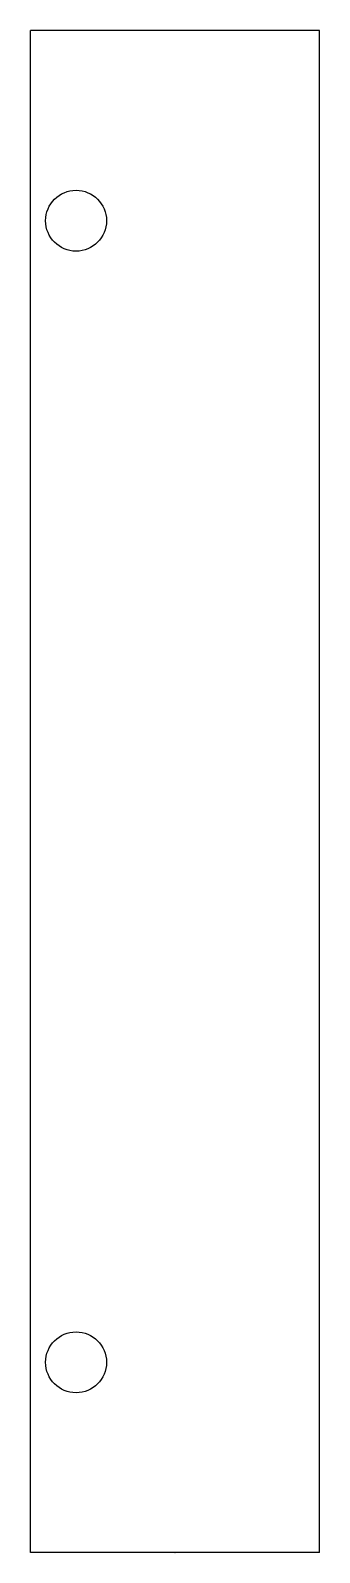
# Model space of a CAD drawing. Header units: millimetres. Extents: x 46 to 84, y 26 to 226.
import ezdxf

# ---------------------------------------------------------------- set-up
doc = ezdxf.new("R2010")
doc.units = ezdxf.units.MM
doc.layers.add('C00748', color=7, linetype='Continuous')

msp = doc.modelspace()

# ---------------------------------------------------------------- linework, layer by layer
at = {"layer": 'C00748', "color": 7, "linetype": 'Continuous'}
for p, q in [((45.84, 26.19), (45.84, 226.19)), ((64.84, 226.19), (45.84, 226.19)), ((64.85, 226.19), (64.84, 226.19)), ((83.84, 226.19), (64.85, 226.19)), ((83.84, 26.19), (83.84, 226.19)), ((64.84, 26.19), (45.84, 26.19)), ((64.84, 26.19), (64.85, 26.19)), ((83.84, 26.19), (64.85, 26.19))]:
    msp.add_line(p, q, dxfattribs=at)
for centre in [(51.84, 201.19), (51.84, 51.19)]:
    msp.add_circle(centre, 4, dxfattribs=at)

doc.saveas('drawing.dxf')
